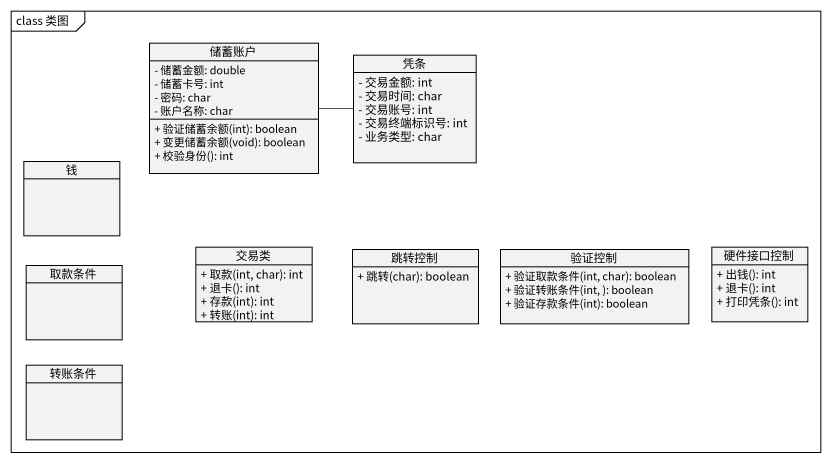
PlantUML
@startuml
mainframe class 类图
hide circle
hide empty members
skinparam classAttributeIconSize 0
class 储蓄账户 {
  - 储蓄金额: double
  - 储蓄卡号: int
  - 密码: char
  - 账户名称: char
  + 验证储蓄余额(int): boolean
  + 变更储蓄余额(void): boolean
  + 校验身份(): int
}
class 凭条 {
  - 交易金额: int
  - 交易时间: char
  - 交易账号: int
  - 交易终端标识号: int
  - 业务类型: char
}
class 钱
class 取款条件
class 交易类 {
  + 取款(int, char): int
  + 退卡(): int
  + 存款(int): int
  + 转账(int): int
}
class 跳转控制 {
  + 跳转(char): boolean
}
class 验证控制 {
  + 验证取款条件(int, char): boolean
  + 验证转账条件(int, ): boolean
  + 验证存款条件(int): boolean
}
class 硬件接口控制 {
  + 出钱(): int
  + 退卡(): int
  + 打印凭条(): int
}
class 转账条件
凭条 -left- 储蓄账户
@enduml
